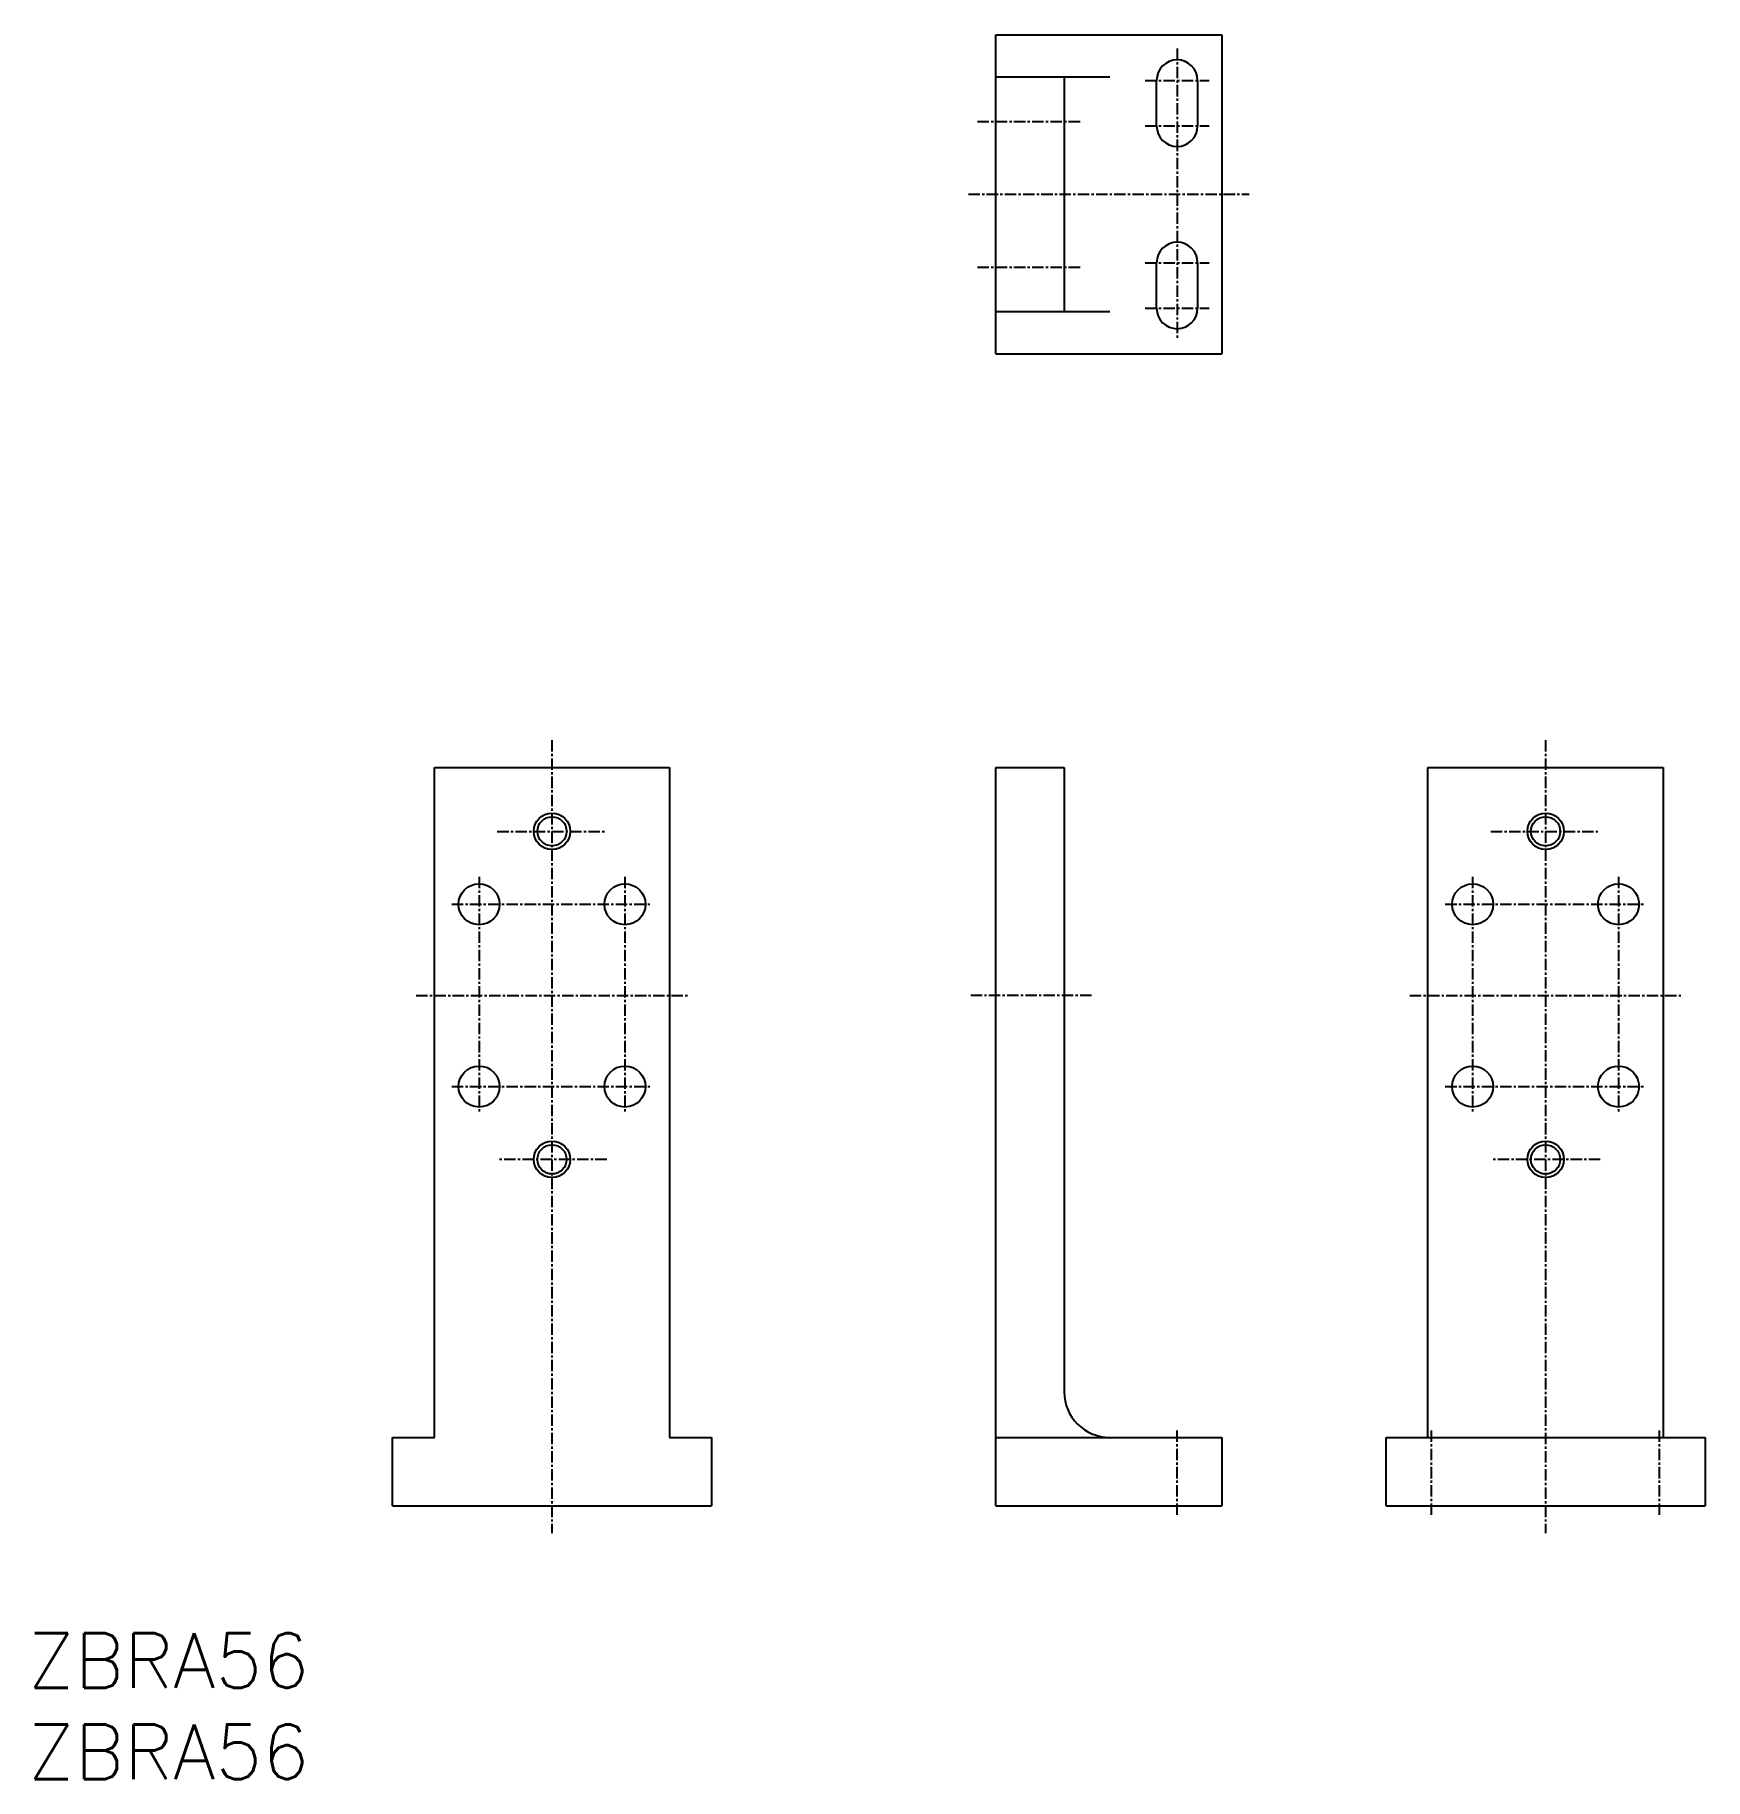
# Model space of a CAD drawing. Extents: x 506 to 689, y 60 to 251.
import ezdxf

# ---------------------------------------------------------------- set-up
doc = ezdxf.new("R2010")
doc.units = 0
doc.linetypes.add('CENTER', pattern=[2, 1.25, -0.25, 0.25, -0.25])
doc.layers.get('0').update_dxf_attribs({"linetype": 'CONTINUOUS'})
doc.layers.add('CENTER', color=1, linetype='CENTER')
doc.styles.get("Standard").update_dxf_attribs({"font": 'TXT', "bigfont": 'BIGFONT'})

msp = doc.modelspace()

# ---------------------------------------------------------------- linework, layer by layer
at = {"color": 7, "linetype": 'CONTINUOUS'}
for p, q in [((610.92, 216.41), (610.92, 251.41)), ((610.92, 251.41), (635.72, 251.41)), ((635.72, 251.41), (635.72, 216.41)), ((610.92, 246.81), (623.42, 246.81)), ((618.42, 246.81), (618.42, 221.01)), ((628.57, 241.41), (628.57, 246.41)), ((633.07, 246.41), (633.07, 241.41)), ((628.57, 221.41), (628.57, 226.41)), ((633.07, 226.41), (633.07, 221.41)), ((623.42, 221.01), (610.92, 221.01)), ((610.92, 216.41), (635.72, 216.41)), ((549.34, 97.51), (549.34, 171.01)), ((549.34, 171.01), (575.14, 171.01)), ((575.14, 171.01), (575.14, 97.51)), ((610.92, 90.01), (610.92, 171.01)), ((610.92, 171.01), (618.42, 171.01)), ((618.42, 171.01), (618.42, 102.51)), ((658.34, 97.51), (658.34, 171.01)), ((658.34, 171.01), (684.14, 171.01)), ((684.14, 171.01), (684.14, 97.51)), ((544.74, 90.01), (544.74, 97.51)), ((544.74, 97.51), (549.34, 97.51)), ((575.14, 97.51), (579.74, 97.51)), ((579.74, 97.51), (579.74, 90.01)), ((610.92, 97.51), (623.42, 97.51)), ((623.42, 97.51), (635.72, 97.51)), ((635.72, 97.51), (635.72, 90.01)), ((653.74, 97.51), (688.74, 97.51)), ((653.74, 90.01), (653.74, 97.51)), ((688.74, 97.51), (688.74, 90.01)), ((544.74, 90.01), (579.74, 90.01)), ((610.92, 90.01), (635.72, 90.01)), ((653.74, 90.01), (688.74, 90.01))]:
    msp.add_line(p, q, dxfattribs=at)
at = {"color": 3, "linetype": 'CONTINUOUS'}
for centre in [(562.24, 164.01), (671.24, 164.01), (562.24, 128.01), (671.24, 128.01)]:
    msp.add_circle(centre, 2, dxfattribs=at)
at = {"color": 7, "linetype": 'CONTINUOUS'}
for centre, radius in [((562.24, 164.01), 1.6), ((671.24, 164.01), 1.6), ((554.24, 156.01), 2.25), ((570.24, 156.01), 2.25), ((663.24, 156.01), 2.25), ((679.24, 156.01), 2.25), ((554.24, 136.01), 2.25), ((570.24, 136.01), 2.25), ((570.24, 136.01), 2.25), ((663.24, 136.01), 2.25), ((679.24, 136.01), 2.25), ((679.24, 136.01), 2.25), ((562.24, 128.01), 1.6), ((671.24, 128.01), 1.6)]:
    msp.add_circle(centre, radius, dxfattribs=at)
for centre, radius, start, end in [((630.82, 246.41), 2.25, 0, 180), ((630.82, 241.41), 2.25, 180, 0), ((630.82, 226.41), 2.25, 0, 180), ((630.82, 221.41), 2.25, 180, 360), ((623.42, 102.51), 5, 180, 270)]:
    msp.add_arc(centre, radius, start, end, dxfattribs=at)
at = {"layer": 'CENTER', "color": 1, "linetype": 'CENTER'}
for p, q in [((630.82, 249.91), (630.82, 217.91)), ((627.32, 246.41), (634.32, 246.41)), ((608.92, 241.91), (620.42, 241.91)), ((627.32, 241.41), (634.32, 241.41)), ((607.92, 233.91), (638.72, 233.91)), ((608.92, 225.91), (620.42, 225.91)), ((627.32, 226.41), (634.32, 226.41)), ((627.32, 221.41), (634.32, 221.41)), ((562.24, 174.01), (562.24, 87.01)), ((671.24, 174.01), (671.24, 87.01)), ((556.24, 164.01), (568.24, 164.01)), ((665.24, 164.01), (677.24, 164.01)), ((554.24, 159.01), (554.24, 133.01)), ((570.24, 159.01), (570.24, 133.01)), ((663.24, 159.01), (663.24, 133.01)), ((679.24, 159.01), (679.24, 133.01)), ((551.24, 156.01), (573.24, 156.01)), ((660.24, 156.01), (682.24, 156.01)), ((547.34, 146.01), (577.14, 146.01)), ((621.42, 146.01), (607.92, 146.01)), ((656.34, 146.01), (686.14, 146.01)), ((551.24, 136.01), (573.24, 136.01)), ((660.24, 136.01), (682.24, 136.01)), ((568.24, 128.01), (556.24, 128.01)), ((677.24, 128.01), (665.24, 128.01)), ((630.82, 89.01), (630.82, 98.51)), ((658.74, 89.01), (658.74, 98.51)), ((683.74, 89.01), (683.74, 98.51))]:
    msp.add_line(p, q, dxfattribs=at)

# ---------------------------------------------------------------- texts
at = {"color": 7, "linetype": 'CONTINUOUS'}
for p in [(504.74, 70.01), (504.74, 60.01)]:
    msp.add_text('ZBRA56', height=6, dxfattribs=at).set_placement(p)

doc.saveas('drawing.dxf')
